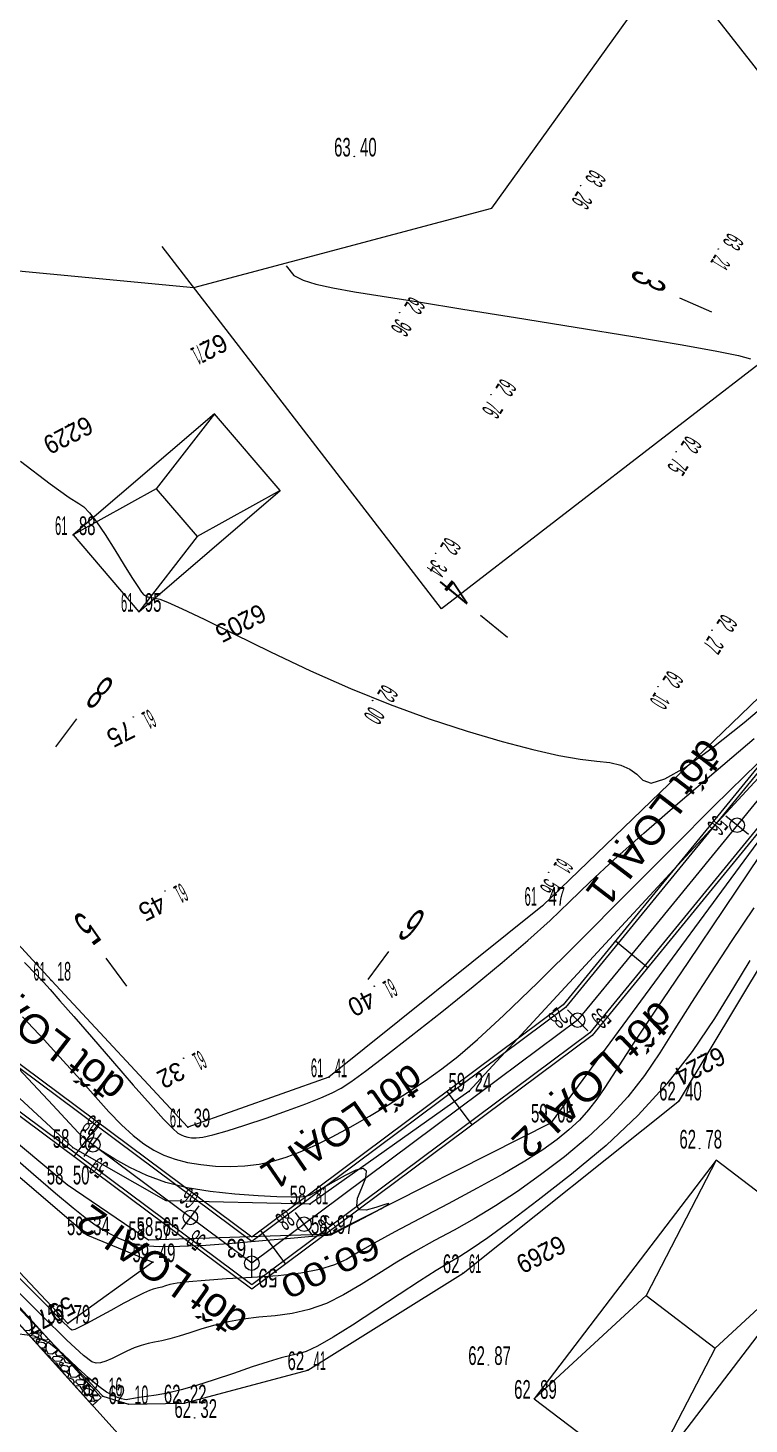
# Model space of a CAD drawing. Extents: x 2341 to 2734, y 4842 to 5070.
# Drawn here: x 2600 to 2631, y 4875.5 to 4935.5 of the extents above; entities that cross this region are included whole.
import ezdxf
from ezdxf.enums import TextEntityAlignment as Align

# ---------------------------------------------------------------- set-up
doc = ezdxf.new("R2010")
doc.units = 0
doc.header["$LTSCALE"] = 0.32
for name, color, linetype, lineweight in [('1', 7, 'Continuous', 13), ('10', 7, 'Continuous', 13), ('2', 7, 'Continuous', 13), ('25', 7, 'Continuous', 13), ('26', 7, 'Continuous', 13), ('3', 7, 'Continuous', 13), ('32', 7, 'Continuous', 13), ('4', 7, 'Continuous', 13), ('6', 7, 'Continuous', 13), ('7', 7, 'Continuous', 13), ('8', 7, 'Continuous', 13), ('9', 7, 'Continuous', 13)]:
    doc.layers.add(name, color=color, linetype=linetype, lineweight=lineweight)
doc.layers.add('17', color=7, linetype='Continuous')

msp = doc.modelspace()

# ---------------------------------------------------------------- linework, layer by layer
at = {"layer": '1'}
for centre in [(2601.948, 4913.693), (2604.78, 4910.394), (2622.119, 4897.766), (2601.016, 4894.553), (2612.938, 4890.401), (2618.955, 4889.785), (2627.992, 4889.403), (2606.88, 4888.249), (2622.498, 4888.455), (2601.946, 4887.367), (2628.862, 4887.336), (2601.69, 4885.794), (2612.122, 4884.94), (2602.563, 4883.614), (2605.192, 4883.408), (2605.548, 4883.582), (2613.039, 4883.667), (2605.38, 4882.455), (2618.7, 4881.988), (2601.723, 4879.815), (2619.791, 4878.04), (2612.028, 4877.82), (2603.22, 4876.695), (2604.336, 4876.356), (2606.715, 4876.39), (2621.762, 4876.589), (2607.169, 4875.766)]:
    msp.add_circle(centre, 0.01, dxfattribs=at)
at = {"layer": '10'}
for points in [[(2655.7151, 4947.3645), (2645.6363, 4930.937), (2636.5454, 4910.0623), (2622.9958, 4893.5047), (2609.6257, 4883.5337), (2585.5038, 4901.5041), (2583.3114, 4899.5141)], [(2655.8429, 4947.2861), (2645.7696, 4930.8675), (2636.6747, 4909.9834), (2623.1002, 4893.3955), (2609.6258, 4883.3466), (2585.5132, 4901.3101), (2583.4123, 4899.4031)], [(2657.1215, 4946.5017), (2647.103, 4930.1724), (2637.967, 4909.1941), (2624.1445, 4892.3031), (2609.6262, 4881.4758), (2585.6071, 4899.3696), (2584.4204, 4898.2924)], [(2657.2493, 4946.4232), (2647.2363, 4930.1029), (2638.0962, 4909.1152), (2624.249, 4892.1938), (2609.6263, 4881.2887), (2585.6165, 4899.1755), (2584.5212, 4898.1813)], [(2638.1354, 4911.4591), (2637.3208, 4909.5887), (2632.2797, 4903.4285), (2625.9466, 4895.6895)], [(2625.9466, 4895.6895), (2623.6224, 4892.8493), (2618.5481, 4889.065), (2610.5318, 4883.0868)], [(2610.5318, 4883.0868), (2609.626, 4882.4112), (2602.5129, 4887.7104)]]:
    msp.add_lwpolyline(points, dxfattribs=at)
at = {"layer": '2'}
for centre in [(2614.0265, 4929.9524), (2601.948, 4913.693), (2604.78, 4910.394), (2622.119, 4897.766), (2601.016, 4894.553), (2612.938, 4890.401), (2618.955, 4889.785), (2627.992, 4889.403), (2606.88, 4888.249), (2622.498, 4888.455), (2601.946, 4887.367), (2628.862, 4887.336), (2601.69, 4885.794), (2612.122, 4884.94), (2602.563, 4883.614), (2605.192, 4883.408), (2605.548, 4883.582), (2613.039, 4883.667), (2605.38, 4882.455), (2618.7, 4881.988), (2601.723, 4879.815), (2619.791, 4878.04), (2612.028, 4877.82), (2603.22, 4876.695), (2604.336, 4876.356), (2606.715, 4876.39), (2621.762, 4876.589), (2607.169, 4875.766)]:
    msp.add_circle(centre, 0.01, dxfattribs=at)
at = {"layer": '25'}
for p, q in [((2628.0012, 4923.8783), (2629.3764, 4923.2794)), ((2619.4467, 4910.2475), (2620.6075, 4909.2975)), ((2602.0927, 4905.7931), (2601.1965, 4904.5902)), ((2603.3515, 4895.5083), (2604.2483, 4894.3059)), ((2615.5009, 4895.8042), (2614.6048, 4894.6013))]:
    msp.add_line(p, q, dxfattribs=at)
at = {"layer": '26'}
for p, q in [((2630.9585, 4900.827), (2629.9911, 4901.6187)), ((2624.0543, 4892.3975), (2623.1905, 4893.301)), ((2602.4282, 4886.9941), (2603.175, 4887.9965)), ((2606.6143, 4883.8755), (2607.361, 4884.8779)), ((2612.2442, 4883.5841), (2611.4969, 4884.5862)), ((2609.6262, 4881.7862), (2609.6258, 4883.0362))]:
    msp.add_line(p, q, dxfattribs=at)
for centre in [(2630.4748, 4901.2229), (2623.6224, 4892.8493), (2602.8016, 4887.4953), (2606.9877, 4884.3767), (2611.8705, 4884.0851), (2609.626, 4882.4112)]:
    msp.add_circle(centre, 0.3125, dxfattribs=at)
at = {"layer": '3'}
for p, q in [((2605.5178, 4915.6751), (2607.281, 4913.6212)), ((2584.427, 4896.628), (2602.7778, 4876.3001)), ((2626.5655, 4881.0249), (2629.5324, 4878.7614)), ((2600.1975, 4879.5505), (2600.3571, 4879.7279)), ((2600.2874, 4879.6906), (2600.3145, 4879.7751)), ((2599.8618, 4879.5304), (2600.0674, 4879.5206)), ((2600.0674, 4879.5206), (2600.2874, 4879.6906)), ((2600.068, 4879.302), (2600.0974, 4879.3806)), ((2600.2875, 4879.4005), (2600.0975, 4879.3805)), ((2600.4074, 4879.2006), (2600.1775, 4879.1806)), ((2600.2674, 4879.4306), (2600.1974, 4879.5506)), ((2600.2574, 4879.1206), (2600.2296, 4879.1229)), ((2600.3113, 4879.0324), (2600.2574, 4879.1206)), ((2600.5174, 4879.4106), (2600.2674, 4879.4306)), ((2600.4874, 4879.3506), (2600.2874, 4879.4006)), ((2600.4274, 4879.1406), (2600.3574, 4879.1106)), ((2600.3574, 4879.1106), (2600.3974, 4879.0106)), ((2600.3974, 4879.0106), (2600.5474, 4879.1006)), ((2600.4975, 4879.3005), (2600.4075, 4879.2005)), ((2600.5474, 4879.1006), (2600.4274, 4879.1406)), ((2600.4974, 4879.3006), (2600.4874, 4879.3506)), ((2600.6031, 4879.4554), (2600.5175, 4879.4105)), ((2600.5475, 4879.3006), (2600.6075, 4879.1606)), ((2600.5575, 4879.3006), (2600.6171, 4879.4398)), ((2600.6074, 4879.1606), (2600.7774, 4879.1106)), ((2600.7775, 4879.1106), (2600.8856, 4879.1424)), ((2600.4974, 4879.0206), (2600.4052, 4878.9284)), ((2600.6975, 4878.9906), (2600.4975, 4879.0206)), ((2600.5258, 4878.7948), (2600.7274, 4878.7706)), ((2600.5657, 4878.7506), (2600.6374, 4878.7506)), ((2600.6374, 4878.7506), (2600.7674, 4878.6606)), ((2600.7774, 4878.9206), (2600.6974, 4878.9906)), ((2600.7274, 4878.7706), (2600.7774, 4878.8606)), ((2600.7674, 4878.6606), (2600.7385, 4878.5592)), ((2600.7774, 4878.8606), (2600.7774, 4878.9206)), ((2600.7875, 4878.9306), (2600.7775, 4878.7206)), ((2600.7775, 4878.7206), (2600.8575, 4878.5306)), ((2600.9461, 4879.0754), (2600.7875, 4878.9306)), ((2600.8574, 4878.5306), (2601.0674, 4878.5206)), ((2601.0674, 4878.5206), (2601.2874, 4878.6906)), ((2601.2674, 4878.4306), (2601.1974, 4878.5506)), ((2601.1975, 4878.5506), (2601.3085, 4878.6739)), ((2601.2874, 4878.6906), (2601.289, 4878.6955)), ((2600.8122, 4878.4775), (2600.9374, 4878.4306)), ((2600.9374, 4878.4306), (2600.9974, 4878.3006)), ((2600.9902, 4878.2803), (2600.9975, 4878.3006)), ((2601.0674, 4878.3006), (2601.0974, 4878.3806)), ((2601.1774, 4878.1806), (2601.0674, 4878.3006)), ((2601.2875, 4878.4006), (2601.0975, 4878.3806)), ((2601.2574, 4878.1206), (2601.1245, 4878.1316)), ((2601.4074, 4878.2006), (2601.1774, 4878.1806)), ((2601.3674, 4877.9406), (2601.2574, 4878.1206)), ((2601.5174, 4878.4106), (2601.2674, 4878.4306)), ((2601.4874, 4878.3506), (2601.2874, 4878.4006)), ((2601.349, 4877.8829), (2601.3674, 4877.9406)), ((2601.4274, 4878.1406), (2601.3574, 4878.1106)), ((2601.3574, 4878.1106), (2601.3974, 4878.0106)), ((2601.3974, 4878.0106), (2601.5474, 4878.1006)), ((2601.4974, 4878.0206), (2601.3974, 4877.9206)), ((2601.3974, 4877.9206), (2601.4774, 4877.8006)), ((2601.4975, 4878.3006), (2601.4075, 4878.2006)), ((2601.5474, 4878.1006), (2601.4274, 4878.1406)), ((2601.4974, 4878.3006), (2601.4874, 4878.3506)), ((2601.6974, 4877.9906), (2601.4974, 4878.0206)), ((2601.537, 4878.4208), (2601.5175, 4878.4105)), ((2601.5475, 4878.3006), (2601.6075, 4878.1606)), ((2601.5575, 4878.3006), (2601.5858, 4878.3667)), ((2601.6074, 4878.1606), (2601.7774, 4878.1106)), ((2601.7774, 4877.9206), (2601.6974, 4877.9906)), ((2601.7774, 4878.1106), (2601.8088, 4878.1198)), ((2601.7874, 4877.9306), (2601.7774, 4877.7206)), ((2601.7774, 4877.8606), (2601.7774, 4877.9206)), ((2601.8928, 4878.0267), (2601.7874, 4877.9306)), ((2601.4685, 4877.7506), (2601.6374, 4877.7506)), ((2601.4774, 4877.8006), (2601.7274, 4877.7706)), ((2601.6374, 4877.7506), (2601.7674, 4877.6606)), ((2601.7275, 4877.5206), (2601.6926, 4877.5023)), ((2601.7195, 4877.4725), (2601.7774, 4877.4906)), ((2601.7274, 4877.7706), (2601.7774, 4877.8606)), ((2601.7674, 4877.6606), (2601.7274, 4877.5206)), ((2601.7774, 4877.7206), (2601.8574, 4877.5306)), ((2601.7774, 4877.4906), (2601.9374, 4877.4306)), ((2601.8574, 4877.5306), (2602.0674, 4877.5206)), ((2601.9374, 4877.4306), (2601.9974, 4877.3006)), ((2601.9627, 4877.2031), (2601.9974, 4877.3006)), ((2602.0674, 4877.5206), (2602.2337, 4877.6491)), ((2602.0674, 4877.3006), (2602.0974, 4877.3806)), ((2602.1774, 4877.1806), (2602.0674, 4877.3006)), ((2602.2875, 4877.4006), (2602.0975, 4877.3806)), ((2602.1974, 4877.5506), (2602.2599, 4877.62)), ((2602.2674, 4877.4306), (2602.1974, 4877.5506)), ((2602.4437, 4877.4165), (2602.2674, 4877.4306)), ((2602.4874, 4877.3506), (2602.2874, 4877.4006)), ((2602.4974, 4877.3006), (2602.4074, 4877.2006)), ((2602.4974, 4877.3006), (2602.4874, 4877.3506)), ((2602.2574, 4877.1206), (2602.0193, 4877.1404)), ((2602.4074, 4877.2006), (2602.1774, 4877.1806)), ((2602.3674, 4876.9406), (2602.2574, 4877.1206)), ((2602.3235, 4876.8034), (2602.3674, 4876.9406)), ((2602.4274, 4877.1406), (2602.3574, 4877.1106)), ((2602.3743, 4876.7471), (2602.3774, 4876.7506)), ((2602.3774, 4876.7506), (2602.6374, 4876.7506)), ((2602.4974, 4877.0206), (2602.3974, 4876.9206)), ((2602.5474, 4877.1006), (2602.4274, 4877.1406)), ((2602.6974, 4876.9906), (2602.4974, 4877.0206)), ((2602.6374, 4876.7506), (2602.7674, 4876.6606)), ((2602.7774, 4876.9206), (2602.6974, 4876.9906)), ((2602.7274, 4876.7706), (2602.7774, 4876.8606)), ((2602.7874, 4876.9306), (2602.7774, 4876.7206)), ((2602.7774, 4876.8606), (2602.7774, 4876.9206)), ((2602.8395, 4876.9781), (2602.7874, 4876.9306)), ((2602.7274, 4876.5206), (2602.6266, 4876.4677)), ((2602.6437, 4876.4488), (2602.7774, 4876.4906)), ((2602.7674, 4876.6606), (2602.7274, 4876.5206)), ((2602.7774, 4876.4906), (2602.9264, 4876.4347))]:
    msp.add_line(p, q, dxfattribs=at)
for points in [[(2627.242, 4938.9061), (2637.541, 4925.754), (2617.7712, 4910.5238), (2605.7785, 4926.0912)], [(2608.0187, 4918.9023), (2605.5178, 4915.6751), (2601.948, 4913.693)], [(2610.8507, 4915.6033), (2607.281, 4913.6212), (2604.78, 4910.394)], [(2568.4971, 4914.1337), (2576.638, 4905.041), (2581.6988, 4899.5158), (2584.427, 4896.628), (2588.739, 4891.889), (2616.8167, 4860.7112)], [(2629.5704, 4886.8329), (2626.5655, 4881.0249), (2621.762, 4876.589)], [(2634.3359, 4883.1973), (2629.5324, 4878.7614), (2626.5275, 4872.9535)], [(2602.5474, 4877.3006), (2602.6074, 4877.1606), (2602.699, 4877.1336)], [(2602.3574, 4877.1106), (2602.3974, 4877.0106), (2602.5474, 4877.1006)], [(2602.3974, 4876.9206), (2602.4774, 4876.8006), (2602.7274, 4876.7706)], [(2602.7774, 4876.7206), (2602.8574, 4876.5306), (2603.024, 4876.5226)]]:
    msp.add_lwpolyline(points, dxfattribs=at)
for points in [[(2608.0187, 4918.9023), (2601.948, 4913.693), (2604.78, 4910.394), (2610.8507, 4915.6033)], [(2584.7981, 4896.963), (2603.149, 4876.6352), (2602.7774, 4876.3006), (2584.427, 4896.628)], [(2629.5704, 4886.8329), (2621.762, 4876.589), (2626.5275, 4872.9535), (2634.3359, 4883.1973)]]:
    msp.add_lwpolyline(points, close=True, dxfattribs=at)
at = {"layer": '32'}
for centre in [(2623.7464, 4928.7031), (2629.6605, 4925.979), (2615.9791, 4923.2434), (2607.5493, 4921.9924), (2619.8976, 4919.7197), (2601.7622, 4918.4431), (2627.8558, 4917.266), (2617.5192, 4912.9032), (2609.1993, 4910.3749), (2629.3927, 4909.6029), (2627.0731, 4907.178), (2614.8173, 4906.5811), (2604.5309, 4905.8697), (2622.379, 4899.1969), (2605.8995, 4898.3988), (2614.8883, 4894.3085), (2606.6985, 4891.2158), (2628.9309, 4891.3536), (2622.0775, 4883.251), (2600.9872, 4880.6291)]:
    msp.add_circle(centre, 0.01, dxfattribs=at)
at = {"layer": '4'}
for points in [[(2654.247, 4904.516), (2651.642, 4902.618), (2651.179, 4903.261), (2649.368, 4904.747), (2644.145, 4908.514), (2645.608, 4913.837), (2647.282, 4918.527), (2648.94, 4930.941), (2654.361, 4934.643), (2660.322, 4944.906), (2657.269, 4951.676), (2653.982, 4948.192), (2643.835, 4932.096), (2637.86, 4918.625), (2635.307, 4910.467), (2622.119, 4897.766), (2612.938, 4890.401), (2606.88, 4888.249), (2601.016, 4894.553), (2594.722, 4901.406), (2588.563, 4907.557), (2579.005, 4903.13), (2576.638, 4905.041)], [(2654.667, 4945.203), (2644.034, 4930.596), (2641.224, 4918.115), (2639.912, 4909.205), (2633.283, 4905.315), (2618.955, 4889.785), (2612.122, 4884.94), (2605.9533, 4885.0955), (2601.946, 4887.367), (2586.949, 4901.244)], [(2591.036, 4894.686), (2601.69, 4885.794), (2605.192, 4883.408), (2613.039, 4883.667), (2622.498, 4888.455), (2634.461, 4904.686), (2640.239, 4906.006), (2647.729, 4899.925), (2647.998, 4902.057), (2641.617, 4908.03), (2639.912, 4909.205), (2642.843, 4918.698), (2645.829, 4929.97), (2653.2916, 4936.7369)], [(2569.789, 4911.636), (2576.638, 4905.041), (2581.925, 4899.257), (2584.427, 4896.628), (2588.739, 4891.889), (2603.22, 4876.695), (2604.336, 4876.356), (2606.715, 4876.39), (2612.028, 4877.82), (2618.7, 4881.988), (2627.992, 4889.403), (2633.014, 4897.737), (2638.786, 4902.847), (2639.442, 4903.856), (2646.147, 4897.45), (2647.464, 4896.259), (2646.62, 4894.143)], [(2584.427, 4896.628), (2585.065, 4897.49), (2587.394, 4895.716), (2590.572, 4893.885), (2602.563, 4883.614), (2605.38, 4882.455), (2601.723, 4879.815), (2585.065, 4897.49)]]:
    msp.add_lwpolyline(points, dxfattribs=at)
at = {"layer": '6'}
for points in [[(2625.7289, 4898.2795), (2627.7498, 4900.3175), (2629.456, 4902.0263), (2630.7985, 4903.353), (2631.7742, 4904.2943)], [(2631.4558, 4899.9246), (2629.9134, 4897.6472), (2628.35, 4895.3295), (2627.0309, 4893.3627), (2626.001, 4891.8131), (2625.2638, 4890.6871), (2624.7961, 4889.9571), (2624.4548, 4889.4503), (2624.0966, 4888.9936), (2623.6967, 4888.5572), (2623.2493, 4888.1352), (2622.7448, 4887.7212), (2622.1315, 4887.2836), (2621.3581, 4886.7909), (2620.4164, 4886.2381)], [(2599.78, 4893.0001), (2600.7005, 4892.0075), (2601.5289, 4891.1007), (2602.2644, 4890.2813), (2602.9105, 4889.55), (2603.4904, 4888.9087), (2604.0273, 4888.3595), (2604.5253, 4887.9026), (2604.986, 4887.5373), (2605.4162, 4887.2597), (2605.8526, 4887.0466), (2606.3324, 4886.875), (2606.8616, 4886.7409), (2607.4406, 4886.6436), (2608.0646, 4886.5839), (2608.7042, 4886.5662), (2609.3302, 4886.5947), (2609.9378, 4886.6702), (2610.5272, 4886.7932), (2611.104, 4886.9648), (2611.7025, 4887.1919), (2612.3568, 4887.4815), (2613.0725, 4887.8345), (2613.8493, 4888.2505), (2614.6795, 4888.7246), (2615.5174, 4889.2295), (2616.317, 4889.7375), (2617.0715, 4890.2449), (2617.7839, 4890.7553), (2618.481, 4891.2943), (2619.3188, 4892.0134), (2620.4535, 4893.0636), (2621.9102, 4894.4692), (2623.6851, 4896.2255), (2625.7289, 4898.2795)], [(2620.4164, 4886.2381), (2619.3094, 4885.6261), (2618.0631, 4884.9654), (2616.8303, 4884.3193), (2615.7639, 4883.7507), (2614.8891, 4883.2703), (2614.2061, 4882.8794), (2613.6893, 4882.5747), (2613.1854, 4882.3353), (2612.5412, 4882.1401), (2611.7312, 4881.9855), (2610.7555, 4881.8704), (2609.6406, 4881.7915), (2608.5456, 4881.7317), (2607.6295, 4881.6734), (2606.9192, 4881.6138), (2606.4169, 4881.5525), (2606.1098, 4881.4902), (2605.9176, 4881.4323), (2605.7602, 4881.3838), (2605.6236, 4881.3454), (2605.5037, 4881.3165), (2605.391, 4881.2913), (2605.2322, 4881.2372), (2604.974, 4881.1215), (2604.6076, 4880.9389), (2604.1345, 4880.69), (2603.571, 4880.3848), (2603.0144, 4880.0815), (2602.562, 4879.8385), (2602.2301, 4879.6657), (2602.0191, 4879.5648), (2601.9161, 4879.5361), (2601.8418, 4879.5789), (2601.7167, 4879.6928), (2601.5266, 4879.8785), (2601.2644, 4880.1407), (2600.9026, 4880.5061), (2600.2832, 4881.132), (2599.2485, 4882.175)]]:
    msp.add_lwpolyline(points, dxfattribs=at)
at = {"layer": '7'}
for points in [[(2611.0998, 4925.2555), (2611.4384, 4924.8443), (2611.8283, 4924.6405), (2612.3773, 4924.4727), (2613.1063, 4924.3106), (2614.0315, 4924.1451), (2615.2307, 4923.9507), (2616.7809, 4923.703), (2618.6933, 4923.3978), (2620.9594, 4923.0362), (2623.5161, 4922.627), (2625.9933, 4922.2236), (2628.021, 4921.8795), (2629.5368, 4921.6036), (2630.5363, 4921.3968), (2631.0559, 4921.2557)], [(2599.6902, 4916.8665), (2600.9596, 4915.8959), (2601.7835, 4915.2989), (2602.197, 4915.0389), (2602.4163, 4914.8951), (2602.6576, 4914.6462), (2602.9577, 4914.255), (2603.3211, 4913.7186), (2603.7379, 4913.0574), (2604.1445, 4912.3969), (2604.4769, 4911.8624), (2604.7245, 4911.4752), (2604.8864, 4911.2372), (2604.9681, 4911.138), (2605.0039, 4911.1145), (2605.028, 4911.1032), (2605.0464, 4911.0932), (2605.0601, 4911.0828), (2605.0703, 4911.0717), (2605.0822, 4911.0606), (2605.1007, 4911.0502), (2605.1269, 4911.0407), (2605.161, 4911.032), (2605.2037, 4911.0239), (2605.2587, 4911.0149), (2605.3299, 4911.0035), (2605.4185, 4910.9889), (2605.5286, 4910.9693)], [(2605.5286, 4910.9693), (2605.6822, 4910.9323), (2606.0082, 4910.8075), (2606.6354, 4910.5243), (2607.5853, 4910.0714), (2608.8573, 4909.4495), (2610.4268, 4908.6763), (2612.1468, 4907.8561), (2613.8701, 4907.0931), (2615.571, 4906.4053), (2617.243, 4905.796), (2618.8726, 4905.2669), (2620.3848, 4904.8248), (2621.7046, 4904.4766), (2622.8196, 4904.223), (2623.7289, 4904.0623), (2624.4411, 4903.9835), (2625.0072, 4903.921), (2625.4783, 4903.8098), (2625.8641, 4903.6394), (2626.1705, 4903.4126), (2626.4237, 4903.1572), (2626.7748, 4903.036), (2627.3748, 4903.2118), (2628.2485, 4903.7114), (2629.3937, 4904.5331), (2630.7731, 4905.6393), (2632.1638, 4906.8068)], [(2622.4379, 4897.1369), (2623.2748, 4897.9391), (2624.1445, 4898.777), (2625.1982, 4899.7507), (2626.4609, 4900.8769), (2627.9314, 4902.1541), (2629.578, 4903.5586), (2631.2108, 4904.9477)], [(2599.858, 4895.3256), (2600.3581, 4894.8094), (2600.671, 4894.4815), (2600.9592, 4894.1648), (2601.3857, 4893.6822), (2601.9776, 4893.0041), (2602.7354, 4892.1306), (2603.6347, 4891.0912), (2604.5291, 4890.0625), (2605.2719, 4889.2216), (2605.8384, 4888.5982), (2606.2268, 4888.1951), (2606.4502, 4887.9978), (2606.5897, 4887.9178), (2606.7267, 4887.8664), (2606.8754, 4887.8285), (2607.0402, 4887.8024), (2607.2323, 4887.792), (2607.516, 4887.8235), (2607.9553, 4887.9231), (2608.5605, 4888.0951), (2609.3295, 4888.3388), (2610.2397, 4888.6462), (2611.1571, 4888.9699), (2611.948, 4889.2623), (2612.5901, 4889.5158), (2613.0844, 4889.7321), (2613.4585, 4889.9281), (2613.8772, 4890.2047), (2614.5052, 4890.6626), (2615.37, 4891.3187), (2616.4717, 4892.1723), (2617.7831, 4893.2035), (2619.1413, 4894.2931), (2620.3836, 4895.3219), (2621.4825, 4896.2701), (2622.4379, 4897.1369)], [(2631.199, 4897.6779), (2630.2238, 4896.2281), (2629.3239, 4894.8652), (2628.5134, 4893.6123), (2627.7922, 4892.4724), (2627.1475, 4891.4402), (2626.5013, 4890.4803), (2625.776, 4889.5572), (2624.9583, 4888.665), (2624.0476, 4887.8032), (2623.0533, 4886.9749), (2622.0324, 4886.1996), (2621.0417, 4885.4965), (2620.091, 4884.8689), (2619.1816, 4884.3162), (2618.3124, 4883.8321), (2617.4737, 4883.3796), (2616.6564, 4882.9219), (2615.8587, 4882.4527), (2615.0802, 4881.9723), (2614.3197, 4881.4881), (2613.5712, 4881.0443), (2612.8284, 4880.6853), (2612.0905, 4880.4183), (2611.3575, 4880.2433)], [(2631.0257, 4895.4114), (2630.3205, 4894.2577), (2629.4988, 4892.9233), (2628.5479, 4891.5103), (2627.4553, 4890.1208), (2626.2198, 4888.7728)], [(2613.1244, 4885.8921), (2612.6942, 4885.6473), (2612.3581, 4885.4612), (2612.1157, 4885.3363), (2611.9457, 4885.27), (2611.721, 4885.2454), (2611.3145, 4885.245), (2610.7049, 4885.2662), (2609.8922, 4885.3089), (2608.8968, 4885.3759), (2607.8411, 4885.4849), (2606.8479, 4885.6532), (2605.9381, 4885.8836), (2605.1155, 4886.1755), (2604.3822, 4886.5216), (2603.7453, 4886.8795), (2603.2121, 4887.2069), (2602.7827, 4887.4975), (2602.4518, 4887.7549), (2602.1863, 4888.0088), (2601.7934, 4888.4319), (2601.0803, 4889.1972), (2600.0153, 4890.3328), (2598.6008, 4891.8354)], [(2626.2198, 4888.7728), (2624.8459, 4887.4712), (2623.3619, 4886.2287), (2621.9332, 4885.1156), (2620.7253, 4884.2021), (2619.7655, 4883.4997), (2619.0538, 4883.0063), (2618.5616, 4882.6987), (2618.1171, 4882.44), (2617.549, 4882.0931), (2616.8283, 4881.6351), (2615.9542, 4881.0652), (2614.9501, 4880.4014), (2613.9569, 4879.7533), (2613.1156, 4879.2304), (2612.4497, 4878.8511), (2611.9596, 4878.6161), (2611.6233, 4878.5111), (2611.3093, 4878.449), (2610.8861, 4878.3431), (2610.3316, 4878.1785), (2609.6445, 4877.9543), (2608.8405, 4877.6779), (2608.0131, 4877.3968), (2607.2563, 4877.158), (2606.586, 4876.9698), (2606.005, 4876.8328), (2605.5133, 4876.7443), (2605.108, 4876.686), (2604.7862, 4876.6396), (2604.5474, 4876.6021), (2604.3897, 4876.573), (2604.3048, 4876.5531), (2604.2424, 4876.5468), (2604.1525, 4876.5588), (2604.0265, 4876.5901), (2603.8622, 4876.6419), (2603.6564, 4876.7208), (2603.391, 4876.8652), (2603.048, 4877.1131)], [(2599.1434, 4887.1893), (2600.2487, 4886.2276), (2601.1886, 4885.4229), (2601.9482, 4884.7903), (2602.5273, 4884.3304), (2602.9385, 4884.0324), (2603.2593, 4883.8303), (2603.5669, 4883.6582), (2603.875, 4883.5048)], [(2603.875, 4883.5048), (2604.1888, 4883.3686), (2604.5249, 4883.2515), (2604.9785, 4883.1667), (2605.6444, 4883.1273), (2606.5379, 4883.1354), (2607.6557, 4883.1905), (2608.9616, 4883.2875), (2610.2437, 4883.396), (2611.2899, 4883.4858), (2612.0643, 4883.5517), (2612.5639, 4883.593), (2612.8067, 4883.6115), (2612.903, 4883.6178), (2612.9633, 4883.6225), (2613.007, 4883.6277), (2613.0389, 4883.6343), (2613.0697, 4883.6472), (2613.1577, 4883.6931), (2613.361, 4883.799), (2613.689, 4883.9691), (2614.1389, 4884.202), (2614.685, 4884.4854), (2615.1759, 4884.7467), (2615.4603, 4884.9134), (2615.5132, 4884.9736), (2615.3349, 4884.9283), (2614.9536, 4884.796), (2614.5374, 4884.6862), (2614.2543, 4884.7083), (2614.1324, 4884.8804), (2614.1726, 4885.2016), (2614.3511, 4885.6487), (2614.5255, 4886.0831), (2614.5533, 4886.3659), (2614.4106, 4886.4738), (2614.0965, 4886.4059), (2613.6298, 4886.1785), (2613.1244, 4885.8921)], [(2611.3575, 4880.2433), (2610.632, 4880.1513), (2609.9275, 4880.0903), (2609.2578, 4880.0082), (2608.6254, 4879.8962), (2608.0307, 4879.7534), (2607.4751, 4879.5841), (2606.9654, 4879.4145), (2606.5083, 4879.2709), (2606.1048, 4879.1576), (2605.7543, 4879.0747), (2605.4521, 4879.0178), (2605.1701, 4878.9616), (2604.8801, 4878.8806), (2604.5775, 4878.7705), (2604.2621, 4878.6315), (2603.9379, 4878.4689), (2603.6284, 4878.3142), (2603.3571, 4878.1989), (2603.1271, 4878.1291), (2602.934, 4878.1101), (2602.7475, 4878.1678), (2602.3906, 4878.4516), (2601.6863, 4879.1106), (2600.6057, 4880.169), (2599.1512, 4881.6233)], [(2603.048, 4877.1131), (2602.6245, 4877.4705), (2602.1209, 4877.9344), (2601.5425, 4878.4815), (2600.9204, 4878.9741), (2600.286, 4879.2749), (2599.6448, 4879.3609)]]:
    msp.add_lwpolyline(points, dxfattribs=at)
at = {"layer": '8'}
msp.add_lwpolyline([(2520.935, 4897.8033), (2529.8337, 4890.4632), (2539.4958, 4898.8494), (2568.9405, 4911.822), (2588.3067, 4926.1117), (2607.1394, 4924.3246), (2619.9325, 4927.7364), (2627.3338, 4938.0448), (2632.624, 4955.1526), (2643.875, 4982.963), (2661.5034, 5017.8261), (2635.3651, 5045.0161), (2656.9924, 5065.8069), (2706.3438, 5015.7873), (2687.0667, 4966.7342), (2675.3474, 4940.0491), (2666.0845, 4920.6255), (2657.7867, 4898.9525), (2630.9126, 4870.8995), (2600.7746, 4860.9412), (2585.0039, 4875.189), (2562.5626, 4863.0555), (2546.4497, 4851.9196), (2520.0347, 4851.5404)], dxfattribs=at)
at = {"layer": '9'}
for p, q in [((2625.2501, 4896.2595), (2626.6431, 4895.1195)), ((2618.0101, 4889.7865), (2619.0861, 4888.3436)), ((2603.0506, 4888.4321), (2601.9752, 4886.9886)), ((2609.9938, 4883.8082), (2611.0699, 4882.3653))]:
    msp.add_line(p, q, dxfattribs=at)

# ---------------------------------------------------------------- texts
at = {"layer": '1'}
for s, width, p in [('61', 0.45, (2601.1719, 4913.693)), ('88', 0.6, (2602.198, 4913.693)), ('61', 0.45, (2604.0039, 4910.394)), ('95', 0.6, (2605.03, 4910.394)), ('61', 0.45, (2621.3429, 4897.766)), ('47', 0.6, (2622.369, 4897.766)), ('61', 0.45, (2600.2399, 4894.553)), ('18', 0.5, (2601.266, 4894.553)), ('61', 0.45, (2612.1619, 4890.401)), ('41', 0.45, (2613.188, 4890.401)), ('59', 0.6, (2618.0754, 4889.785)), ('24', 0.6, (2619.205, 4889.785)), ('62', 0.6, (2627.1255, 4889.403)), ('40', 0.6, (2628.242, 4889.403)), ('61', 0.45, (2606.1039, 4888.249)), ('39', 0.6, (2607.13, 4888.249)), ('59', 0.6, (2621.6184, 4888.455)), ('05', 0.6, (2622.748, 4888.455)), ('58', 0.6, (2601.0763, 4887.367)), ('62', 0.6, (2602.196, 4887.367)), ('62', 0.6, (2627.9955, 4887.336)), ('78', 0.6, (2629.112, 4887.336)), ('58', 0.6, (2600.8203, 4885.794)), ('50', 0.6, (2601.94, 4885.794)), ('58', 0.6, (2611.2523, 4884.94)), ('81', 0.45, (2612.372, 4884.94)), ('59', 0.6, (2601.6834, 4883.614)), ('34', 0.6, (2602.813, 4883.614)), ('58', 0.6, (2604.3223, 4883.408)), ('58', 0.6, (2604.6783, 4883.582)), ('57', 0.6, (2605.442, 4883.408)), ('65', 0.6, (2605.798, 4883.582)), ('58', 0.6, (2612.1693, 4883.667)), ('97', 0.6, (2613.289, 4883.667)), ('59', 0.6, (2604.5004, 4882.455)), ('49', 0.6, (2605.63, 4882.455)), ('62', 0.6, (2617.8335, 4881.988)), ('61', 0.45, (2618.95, 4881.988)), ('59', 0.6, (2600.8434, 4879.815)), ('79', 0.6, (2601.973, 4879.815)), ('62', 0.6, (2611.1615, 4877.82)), ('41', 0.45, (2612.278, 4877.82)), ('62', 0.6, (2618.9245, 4878.04)), ('87', 0.6, (2620.041, 4878.04)), ('62', 0.6, (2602.3535, 4876.695)), ('16', 0.5, (2603.47, 4876.695)), ('62', 0.6, (2620.8955, 4876.589)), ('89', 0.6, (2622.012, 4876.589)), ('62', 0.6, (2603.4695, 4876.356)), ('10', 0.5, (2604.586, 4876.356)), ('62', 0.6, (2605.8485, 4876.39)), ('22', 0.6, (2606.965, 4876.39)), ('62', 0.6, (2606.3025, 4875.766)), ('32', 0.6, (2607.419, 4875.766))]:
    msp.add_text(s, height=0.8, dxfattribs=dict(at, width=width)).set_placement(p)
at = {"layer": '17'}
for s, rotation, width, p in [('56', 230.705, 0.5, (2629.5179, 4901.6958)), ('28', 223.71, 0.5, (2622.7303, 4893.4352)), ('08', 143.315, 0.5, (2603.2304, 4888.4727)), ('66', 143.315, 0.5, (2607.4165, 4885.3541)), ('88', 216.714, 0.5, (2611.0564, 4884.7754)), ('63', 180.014, 0.7, (2609.3857, 4883.4512))]:
    msp.add_text(s, height=0.8, rotation=rotation, dxfattribs=dict(at, width=width)).set_placement(p)
for s, rotation, width, p in [('59', 223.71, 0.5, (2624.1371, 4893.0093)), ('59', 143.315, 0.5, (2603.0453, 4887.0145)), ('58', 216.714, 0.5, (2612.401, 4884.1813)), ('58', 143.315, 0.5, (2607.2314, 4883.8959)), ('59', 180.014, 0.7, (2609.8994, 4882.1713))]:
    msp.add_text(s, height=0.8, rotation=rotation, dxfattribs=dict(at, width=width)).set_placement(p, align=Align.RIGHT)
at = {"layer": '2'}
for s, width, p in [('63', 0.6, (2613.1611, 4929.9524)), ('40', 0.6, (2614.2765, 4929.9524)), ('61', 0.45, (2601.1719, 4913.693)), ('88', 0.6, (2602.198, 4913.693)), ('61', 0.45, (2604.0039, 4910.394)), ('95', 0.6, (2605.03, 4910.394)), ('61', 0.45, (2621.3429, 4897.766)), ('47', 0.6, (2622.369, 4897.766)), ('61', 0.45, (2600.2399, 4894.553)), ('18', 0.5, (2601.266, 4894.553)), ('61', 0.45, (2612.1619, 4890.401)), ('41', 0.45, (2613.188, 4890.401)), ('59', 0.6, (2618.0754, 4889.785)), ('24', 0.6, (2619.205, 4889.785)), ('62', 0.6, (2627.1255, 4889.403)), ('40', 0.6, (2628.242, 4889.403)), ('61', 0.45, (2606.1039, 4888.249)), ('39', 0.6, (2607.13, 4888.249)), ('59', 0.6, (2621.6184, 4888.455)), ('05', 0.6, (2622.748, 4888.455)), ('58', 0.6, (2601.0763, 4887.367)), ('62', 0.6, (2602.196, 4887.367)), ('62', 0.6, (2627.9955, 4887.336)), ('78', 0.6, (2629.112, 4887.336)), ('58', 0.6, (2600.8203, 4885.794)), ('50', 0.6, (2601.94, 4885.794)), ('58', 0.6, (2611.2523, 4884.94)), ('81', 0.45, (2612.372, 4884.94)), ('59', 0.6, (2601.6834, 4883.614)), ('34', 0.6, (2602.813, 4883.614)), ('58', 0.6, (2604.3223, 4883.408)), ('58', 0.6, (2604.6783, 4883.582)), ('57', 0.6, (2605.442, 4883.408)), ('65', 0.6, (2605.798, 4883.582)), ('58', 0.6, (2612.1693, 4883.667)), ('97', 0.6, (2613.289, 4883.667)), ('59', 0.6, (2604.5004, 4882.455)), ('49', 0.6, (2605.63, 4882.455)), ('62', 0.6, (2617.8335, 4881.988)), ('61', 0.45, (2618.95, 4881.988)), ('59', 0.6, (2600.8434, 4879.815)), ('79', 0.6, (2601.973, 4879.815)), ('62', 0.6, (2611.1615, 4877.82)), ('41', 0.45, (2612.278, 4877.82)), ('62', 0.6, (2618.9245, 4878.04)), ('87', 0.6, (2620.041, 4878.04)), ('62', 0.6, (2602.3535, 4876.695)), ('16', 0.5, (2603.47, 4876.695)), ('62', 0.6, (2620.8955, 4876.589)), ('89', 0.6, (2622.012, 4876.589)), ('62', 0.6, (2603.4695, 4876.356)), ('10', 0.5, (2604.586, 4876.356)), ('62', 0.6, (2605.8485, 4876.39)), ('22', 0.6, (2606.965, 4876.39)), ('62', 0.6, (2606.3025, 4875.766)), ('32', 0.6, (2607.419, 4875.766))]:
    msp.add_text(s, height=0.8, dxfattribs=dict(at, width=width)).set_placement(p)
at = {"layer": '25', "width": 0.5}
for s, rotation, p in [('3', 246.467, (2625.9889, 4924.8927)), ('4', 230.705, (2617.7866, 4911.7716)), ('8', 143.315, (2603.5377, 4907.5223)), ('5', 216.714, (2602.1057, 4897.386)), ('6', 143.315, (2616.9466, 4897.5329))]:
    msp.add_text(s, height=1.5, rotation=rotation, dxfattribs=at).set_placement(p, align=Align.CENTER)
at = {"layer": '32'}
for s, rotation, width, p in [('63', 238.47, 0.45, (2624.1989, 4929.4407)), ('26', 238.47, 0.45, (2623.6156, 4928.4901)), ('63', 238.47, 0.45, (2630.113, 4926.7166)), ('21', 238.47, 0.35, (2629.5297, 4925.7659)), ('62', 238.47, 0.45, (2616.4322, 4923.982)), ('96', 238.47, 0.45, (2615.8483, 4923.0303)), ('62', 207.159, 0.95, (2608.3203, 4922.388)), ('71', 207.159, 0.35, (2607.3269, 4921.8783)), ('62', 238.47, 0.45, (2620.3507, 4920.4583)), ('76', 238.47, 0.45, (2619.7668, 4919.5066)), ('62', 207.159, 0.95, (2602.5331, 4918.8386)), ('29', 207.159, 0.9, (2601.5397, 4918.3289)), ('62', 238.47, 0.45, (2628.3089, 4918.0046)), ('75', 238.47, 0.45, (2627.725, 4917.0529)), ('62', 238.47, 0.45, (2617.9723, 4913.6418)), ('34', 238.47, 0.45, (2617.3884, 4912.6901)), ('62', 207.159, 0.95, (2609.9703, 4910.7704)), ('05', 207.159, 0.95, (2608.9769, 4910.2607)), ('62', 238.47, 0.45, (2629.8459, 4910.3415)), ('27', 238.47, 0.45, (2629.262, 4909.3899)), ('62', 238.47, 0.45, (2627.5263, 4907.9165)), ('62', 238.47, 0.45, (2615.2704, 4907.3197)), ('10', 238.47, 0.4, (2626.9424, 4906.9649)), ('61', 207.159, 0.35, (2605.2214, 4906.224)), ('00', 238.47, 0.45, (2614.6866, 4906.368)), ('75', 207.159, 0.95, (2604.3085, 4905.7556)), ('61', 238.47, 0.35, (2622.7848, 4899.8584)), ('56', 238.47, 0.45, (2622.2482, 4898.9838)), ('61', 207.159, 0.35, (2606.59, 4898.753)), ('45', 207.159, 0.95, (2605.6771, 4898.2847)), ('61', 207.159, 0.35, (2615.5788, 4894.6627)), ('40', 207.159, 0.95, (2614.6659, 4894.1944)), ('61', 207.159, 0.35, (2607.389, 4891.5701)), ('24', 207.159, 0.95, (2628.7085, 4891.2395)), ('62', 207.159, 0.95, (2629.7019, 4891.7492)), ('32', 207.159, 0.95, (2606.4761, 4891.1017)), ('62', 207.159, 0.95, (2622.8485, 4883.6465)), ('69', 207.159, 0.9, (2621.8551, 4883.1369)), ('59', 207.159, 0.9, (2601.7698, 4881.0306)), ('77', 207.159, 0.95, (2600.7647, 4880.5149))]:
    msp.add_text(s, height=0.8, rotation=rotation, dxfattribs=dict(at, width=width)).set_placement(p)
at = {"layer": '6', "width": 1.35}
msp.add_text('60.00', height=1, rotation=205.415, dxfattribs=at).set_placement((2614.8395, 4883.6748))
at = {"layer": '9'}
for s, rotation, width, p in [('đốt LOẠI 1', 232.545, 1.05, (2629.0165, 4905.0341)), ('đốt LOẠI 1', 142.545, 1.05, (2604.2968, 4890.184)), ('đốt LOẠI 2', 223.485, 1.1, (2627.0619, 4893.7648)), ('đốt LOẠI 2', 144.574, 1.05, (2609.5386, 4880.1495))]:
    msp.add_text(s, height=1.25, rotation=rotation, dxfattribs=dict(at, width=width)).set_placement(p)
msp.add_text('đốt LOẠI 1', height=1.25, rotation=214.55, dxfattribs=at).set_placement((2616.4669, 4891.0427))

doc.saveas('drawing.dxf')
